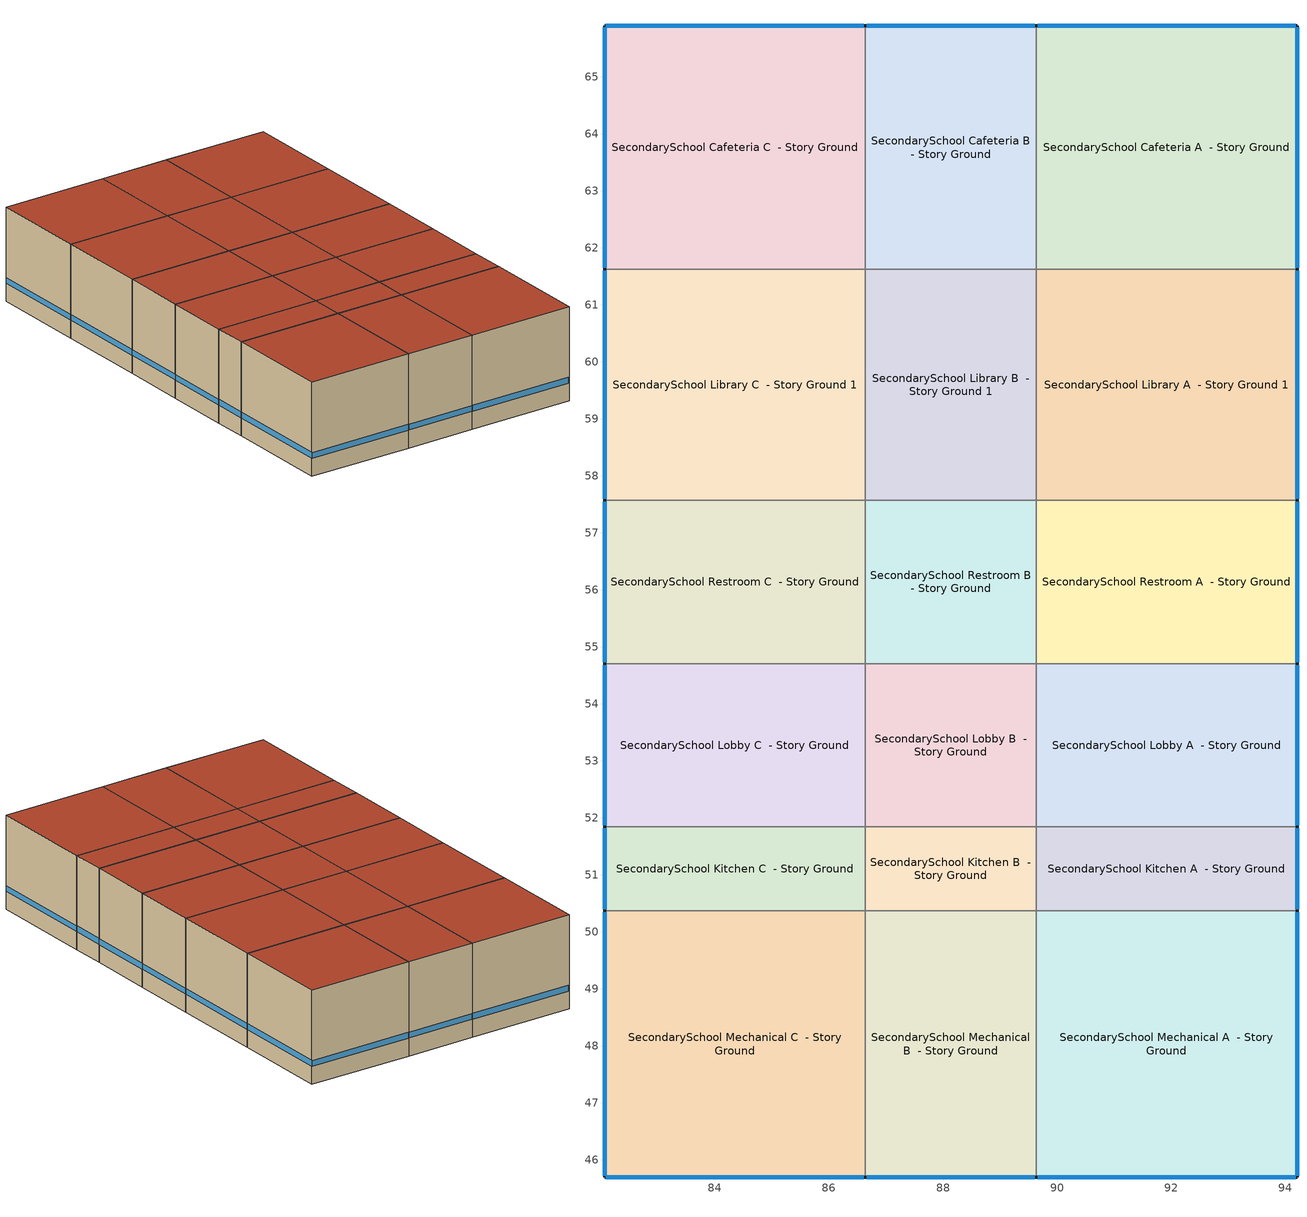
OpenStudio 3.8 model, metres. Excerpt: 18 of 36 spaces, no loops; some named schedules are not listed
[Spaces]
SecondarySchool Mechanical A  - Story Ground
 floor ground (Foundation F 126 Perim 924 Area 2136): 94.21,45.7 89.64,45.7 89.64,50.37 94.21,50.37 z0
 wall outside: 89.64,45.7 94.21,45.7 94.21,50.37 z0:3.96
 wall to SecondarySchool Mechanical B  - Story Ground: 89.64,50.37 89.64,45.7 z0:3.96
 wall to SecondarySchool Kitchen A  - Story Ground: 94.21,50.37 89.64,50.37 z0:3.96
 window (Window U-1.01 SHGC 0.58): 94.21,45.72 94.21,50.34 / 89.66,45.7 94.18,45.7 z0.76:1
 roof outside: 94.21,50.37 89.64,50.37 89.64,45.7 94.21,45.7 z3.96
SecondarySchool Mechanical B  - Story Ground
 floor ground (Foundation F 126 Perim 30 Area 1403): 89.64,45.7 86.63,45.7 86.63,50.37 89.64,50.37 z0
 wall outside: 86.63,45.7 89.64,45.7 z0:3.96
 wall to SecondarySchool Mechanical C  - Story Ground: 86.63,50.37 86.63,45.7 z0:3.96
 wall to SecondarySchool Kitchen B  - Story Ground: 89.64,50.37 86.63,50.37 z0:3.96
 window (Window U-1.01 SHGC 0.58): 86.66,45.7 89.61,45.7 z0.76:1
 roof outside: 89.64,50.37 86.63,50.37 86.63,45.7 89.64,45.7 z3.96
SecondarySchool Mechanical C  - Story Ground
 floor ground (Foundation F 126 Perim 924 Area 2136): 86.63,45.7 82.06,45.7 82.06,50.37 86.63,50.37 z0
 wall outside: 82.06,50.37 82.06,45.7 86.63,45.7 z0:3.96
 wall to SecondarySchool Kitchen C  - Story Ground: 86.63,50.37 82.06,50.37 z0:3.96
 window (Window U-1.01 SHGC 0.58): 82.09,45.7 86.61,45.7 / 82.06,50.34 82.06,45.72 z0.76:1
 roof outside: 86.63,50.37 82.06,50.37 82.06,45.7 86.63,45.7 z3.96
SecondarySchool Kitchen A  - Story Ground
 floor ground (Foundation F 126 Perim 147 Area 673): 94.21,50.37 89.64,50.37 89.64,51.84 94.21,51.84 z0
 wall outside: 94.21,50.37 94.21,51.84 z0:3.96
 wall to SecondarySchool Kitchen B  - Story Ground: 89.64,51.84 89.64,50.37 z0:3.96
 wall to SecondarySchool Lobby A  - Story Ground: 94.21,51.84 89.64,51.84 z0:3.96
 window (Window U-1.01 SHGC 0.58): 94.21,50.39 94.21,51.82 z0.76:1.01
 roof outside: 94.21,51.84 89.64,51.84 89.64,50.37 94.21,50.37 z3.96
SecondarySchool Kitchen B  - Story Ground
 floor ground (Foundation F 126 Perim 0 Area 442): 89.64,50.37 86.63,50.37 86.63,51.84 89.64,51.84 z0
 wall to SecondarySchool Kitchen C  - Story Ground: 86.63,51.84 86.63,50.37 z0:3.96
 wall to SecondarySchool Lobby B  - Story Ground: 89.64,51.84 86.63,51.84 z0:3.96
 roof outside: 89.64,51.84 86.63,51.84 86.63,50.37 89.64,50.37 z3.96
SecondarySchool Kitchen C  - Story Ground
 floor ground (Foundation F 126 Perim 147 Area 673): 86.63,50.37 82.06,50.37 82.06,51.84 86.63,51.84 z0
 wall outside: 82.06,51.84 82.06,50.37 z0:3.96
 wall to SecondarySchool Lobby C  - Story Ground: 86.63,51.84 82.06,51.84 z0:3.96
 window (Window U-1.01 SHGC 0.58): 82.06,51.82 82.06,50.39 z0.76:1.01
 roof outside: 86.63,51.84 82.06,51.84 82.06,50.37 86.63,50.37 z3.96
SecondarySchool Lobby A  - Story Ground
 floor ground (Foundation F 126 Perim 286 Area 131): 94.21,51.84 89.64,51.84 89.64,54.71 94.21,54.71 z0
 wall outside: 94.21,51.84 94.21,54.71 z0:3.96
 wall to SecondarySchool Lobby B  - Story Ground: 89.64,54.71 89.64,51.84 z0:3.96
 wall to SecondarySchool Restroom A  - Story Ground: 94.21,54.71 89.64,54.71 z0:3.96
 window (Window U-1.01 SHGC 0.58): 94.21,51.87 94.21,54.68 z0.76:1
 roof outside: 94.21,54.71 89.64,54.71 89.64,51.84 94.21,51.84 z3.96
SecondarySchool Lobby B  - Story Ground
 floor ground (Foundation F 126 Perim 0 Area 86): 89.64,51.84 86.63,51.84 86.63,54.71 89.64,54.71 z0
 wall to SecondarySchool Lobby C  - Story Ground: 86.63,54.71 86.63,51.84 z0:3.96
 wall to SecondarySchool Restroom B  - Story Ground: 89.64,54.71 86.63,54.71 z0:3.96
 roof outside: 89.64,54.71 86.63,54.71 86.63,51.84 89.64,51.84 z3.96
SecondarySchool Lobby C  - Story Ground
 floor ground (Foundation F 126 Perim 286 Area 131): 86.63,51.84 82.06,51.84 82.06,54.71 86.63,54.71 z0
 wall outside: 82.06,54.71 82.06,51.84 z0:3.96
 wall to SecondarySchool Restroom C  - Story Ground: 86.63,54.71 82.06,54.71 z0:3.96
 window (Window U-1.01 SHGC 0.58): 82.06,54.68 82.06,51.87 z0.76:1
 roof outside: 86.63,54.71 82.06,54.71 82.06,51.84 86.63,51.84 z3.96
SecondarySchool Restroom A  - Story Ground
 floor ground (Foundation F 126 Perim 286 Area 131): 94.21,54.71 89.64,54.71 89.64,57.57 94.21,57.57 z0
 wall outside: 94.21,54.71 94.21,57.57 z0:3.96
 wall to SecondarySchool Restroom B  - Story Ground: 89.64,57.57 89.64,54.71 z0:3.96
 wall to SecondarySchool Library A  - Story Ground 1: 94.21,57.57 89.64,57.57 z0:3.96
 window (Window U-1.01 SHGC 0.58): 94.21,54.73 94.21,57.54 z0.76:1
 roof outside: 94.21,57.57 89.64,57.57 89.64,54.71 94.21,54.71 z3.96
SecondarySchool Restroom B  - Story Ground
 floor ground (Foundation F 126 Perim 0 Area 86): 89.64,54.71 86.63,54.71 86.63,57.57 89.64,57.57 z0
 wall to SecondarySchool Restroom C  - Story Ground: 86.63,57.57 86.63,54.71 z0:3.96
 wall to SecondarySchool Library B  - Story Ground 1: 89.64,57.57 86.63,57.57 z0:3.96
 roof outside: 89.64,57.57 86.63,57.57 86.63,54.71 89.64,54.71 z3.96
SecondarySchool Restroom C  - Story Ground
 floor ground (Foundation F 126 Perim 286 Area 131): 86.63,54.71 82.06,54.71 82.06,57.57 86.63,57.57 z0
 wall outside: 82.06,57.57 82.06,54.71 z0:3.96
 wall to SecondarySchool Library C  - Story Ground 1: 86.63,57.57 82.06,57.57 z0:3.96
 window (Window U-1.01 SHGC 0.58): 82.06,57.54 82.06,54.73 z0.76:1
 roof outside: 86.63,57.57 82.06,57.57 82.06,54.71 86.63,54.71 z3.96
SecondarySchool Library A  - Story Ground 1
 floor ground (Foundation F 126 Perim 405 Area 1853): 94.21,57.57 89.64,57.57 89.64,61.62 94.21,61.62 z0
 wall outside: 94.21,57.57 94.21,61.62 z0:3.96
 wall to SecondarySchool Library B  - Story Ground 1: 89.64,61.62 89.64,57.57 z0:3.96
 wall to SecondarySchool Cafeteria A  - Story Ground: 94.21,61.62 89.64,61.62 z0:3.96
 window (Window U-1.01 SHGC 0.58): 94.21,57.6 94.21,61.6 z0.76:1
 roof outside: 94.21,61.62 89.64,61.62 89.64,57.57 94.21,57.57 z3.96
SecondarySchool Library B  - Story Ground 1
 floor ground (Foundation F 126 Perim 0 Area 1217): 89.64,57.57 86.63,57.57 86.63,61.62 89.64,61.62 z0
 wall to SecondarySchool Library C  - Story Ground 1: 86.63,61.62 86.63,57.57 z0:3.96
 wall to SecondarySchool Cafeteria B  - Story Ground: 89.64,61.62 86.63,61.62 z0:3.96
 roof outside: 89.64,61.62 86.63,61.62 86.63,57.57 89.64,57.57 z3.96
SecondarySchool Library C  - Story Ground 1
 floor ground (Foundation F 126 Perim 405 Area 1853): 86.63,57.57 82.06,57.57 82.06,61.62 86.63,61.62 z0
 wall outside: 82.06,61.62 82.06,57.57 z0:3.96
 wall to SecondarySchool Cafeteria C  - Story Ground: 86.63,61.62 82.06,61.62 z0:3.96
 window (Window U-1.01 SHGC 0.58): 82.06,61.6 82.06,57.6 z0.76:1
 roof outside: 86.63,61.62 82.06,61.62 82.06,57.57 86.63,57.57 z3.96
SecondarySchool Cafeteria A  - Story Ground
 floor ground (Foundation F 126 Perim 884 Area 1952): 94.21,61.62 89.64,61.62 89.64,65.89 94.21,65.89 z0
 wall outside: 94.21,61.62 94.21,65.89 89.64,65.89 z0:3.96
 wall to SecondarySchool Cafeteria B  - Story Ground: 89.64,65.89 89.64,61.62 z0:3.96
 window (Window U-1.01 SHGC 0.58): 94.21,61.65 94.21,65.87 / 94.18,65.89 89.66,65.89 z0.76:1
 roof outside: 94.21,65.89 89.64,65.89 89.64,61.62 94.21,61.62 z3.96
SecondarySchool Cafeteria B  - Story Ground
 floor ground (Foundation F 126 Perim 30 Area 1282): 89.64,61.62 86.63,61.62 86.63,65.89 89.64,65.89 z0
 wall outside: 89.64,65.89 86.63,65.89 z0:3.96
 wall to SecondarySchool Cafeteria C  - Story Ground: 86.63,65.89 86.63,61.62 z0:3.96
 window (Window U-1.01 SHGC 0.58): 89.61,65.89 86.66,65.89 z0.76:1
 roof outside: 89.64,65.89 86.63,65.89 86.63,61.62 89.64,61.62 z3.96
SecondarySchool Cafeteria C  - Story Ground
 floor ground (Foundation F 126 Perim 884 Area 1952): 86.63,61.62 82.06,61.62 82.06,65.89 86.63,65.89 z0
 wall outside: 86.63,65.89 82.06,65.89 82.06,61.62 z0:3.96
 window (Window U-1.01 SHGC 0.58): 86.61,65.89 82.09,65.89 / 82.06,65.87 82.06,61.65 z0.76:1
 roof outside: 86.63,65.89 82.06,65.89 82.06,61.62 86.63,61.62 z3.96
[Site]
Alamosa Muni Awos_CO_USA: Latitude {deg}=37.44; Longitude {deg}=-105.87; Time Zone {hr}=-7; Elevation {m}=2299; Terrain=City
[Site:WaterMainsTemperature]
Calculation Method=Correlation; Annual Average Outdoor Air Temperature {C}=6.87417; Maximum Difference In Monthly Average Outdoor Air Temperatures {deltaC}=26.14
[SizingPeriod:DesignDay] Barometric Pressure {Pa}=76588; Rain Indicator=No; Snow Indicator=No; Day of Month=21; Daylight Saving Time Indicator=No; Humidity Condition Type=Wetbulb; Dry-Bulb Temperature Range Modifier Type=DefaultMultipliers
Name | Maximum Dry-Bulb Temperature {C} | Daily Dry-Bulb Temperature Range {deltaC} | Wind Speed {m/s} | Wind Direction {deg} | Month | Day Type | Wetbulb or DewPoint at Maximum Dry-Bulb {C} | Solar Model Indicator | ASHRAE Clear Sky Optical Depth for Beam Irradiance | ASHRAE Clear Sky Optical Depth for Diffuse Irradiance | Sky Clearness
Alamosa Muni Awos Ann Clg .4% Condns DB=>MWB 1 | 29.7 | 18.9 | 4.9 | 240 | 7 | SummerDesignDay | 13 | ASHRAETau | 0.282 | 2.57
Alamosa Muni Awos Ann Clg .4% Condns WB=>MDB 1 | 24.5 | 18.9 | 4.9 | 240 | 7 | SummerDesignDay | 15.3 | ASHRAETau | 0.282 | 2.57
Alamosa Muni Awos Ann Htg 99.6% Condns DB 1 | -26.3 | 0 | 1.1 | 270 | 1 | WinterDesignDay | -26.3 | ASHRAEClearSky |  |  | 0
Alamosa Muni Awos August .4% Condns DB=>MCWB 1 | 29.9 | 17.9 | 4.9 | 240 | 8 | SummerDesignDay | 13.3 | ASHRAETau | 0.278 | 2.63
[ClimateZones]
Climate Zone Institution Name 1=ASHRAE; Climate Zone Document Name 1=ANSI/ASHRAE Standard 169; Climate Zone Document Year 1=2006; Climate Zone Value 1=ASHRAE 169-2013-7A
[Building]
ComStock DOE Ref 1980-2004|SecondarySchool: North Axis {deg}=90; Default Construction Set=ComStock DOE Ref 1980-2004 - SecSchl - ASHRAE 169-2013-7A; Default Schedule Set=Building Default Schedule Set; Standards Building Type=SecondarySchool
[Site:GroundTemperature:FCfactorMethod]
January Ground Temperature {C}=5.4; February Ground Temperature {C}=-2; March Ground Temperature {C}=-14.6; April Ground Temperature {C}=-16.9; May Ground Temperature {C}=-11.5; June Ground Temperature {C}=-6.2; July Ground Temperature {C}=4; August Ground Temperature {C}=13.4; September Ground Temperature {C}=18; October Ground Temperature {C}=19.7; November Ground Temperature {C}=17.9; December Ground Temperature {C}=12.3
[Construction:FfactorGroundFloor] F-Factor {W/m-K}=1.26344
Name | Area {m2} | PerimeterExposed {m}
Foundation F 126 Perim 884 Area 1952 | 19.5214 | 8.84177
Foundation F 126 Perim 405 Area 1853 | 18.5273 | 4.05234
Foundation F 126 Perim 286 Area 131 | 13.0958 | 2.86436
Foundation F 126 Perim 924 Area 2136 | 21.3572 | 9.24331
Foundation F 126 Perim 0 Area 86 | 8.60051 | 0
Foundation F 126 Perim 147 Area 673 | 6.73151 | 1.47233
Foundation F 126 Perim 30 Area 1282 | 12.8204 | 3.0026
Foundation F 126 Perim 0 Area 442 | 4.42082 | 0
Foundation F 126 Perim 0 Area 1217 | 12.1675 | 0
Foundation F 126 Perim 30 Area 1403 | 14.0261 | 3.0026
[DefaultConstructionSet]
ComStock DOE Ref 1980-2004 - SecSchl - ASHRAE 169-2013-7A: Default Exterior Surface Constructions=Default Surface Constructions 1; Default Interior Surface Constructions=Default Surface Constructions 2; Default Ground Contact Surface Constructions=Default Surface Constructions 3; Default Exterior SubSurface Constructions=Default Sub Surface Constructions 1; Default Interior SubSurface Constructions=Default Sub Surface Constructions 2; Interior Partition Construction=Typical Interior Partition
[DefaultSurfaceConstructions]
Name | Floor Construction | Wall Construction | Roof Ceiling Construction
Default Surface Constructions 1 | Typical Insulated Exterior Mass Floor | Typical Insulated Wood Framed Exterior Wall R-17.24 | Typical IEAD Roof R-25.0
Default Surface Constructions 2 | Typical Interior Floor | Typical Interior Wall | Typical Interior Ceiling
Default Surface Constructions 3 | Typical Insulated Carpeted 6in Slab Floor | Typical Insulated Basement Mass Wall R-12.99
[Construction]
Typical Insulated Exterior Mass Floor: Typical Insulation R-15.06, 4 in. Normalweight Concrete Floor, Typical Carpet Pad
Typical IEAD Roof R-25.0: Roof Membrane, Typical Insulation R-23.88, Metal Roof Surface
Typical Interior Floor: 100mm Normalweight concrete floor, CP02 CARPET PAD
Typical Interior Wall: G01 13mm gypsum board, G01 13mm gypsum board
Typical Interior Ceiling: CP02 CARPET PAD, 100mm Normalweight concrete floor
Typical Insulated Carpeted 6in Slab Floor: 6 in. Normalweight Concrete Floor, Typical Carpet Pad
Typical Insulated Basement Mass Wall R-12.99: Typical Insulation R-11.44, 8 in. Concrete Block Basement Wall
U 0.52 SHGC 0.49 Simple Glazing Window U-0.52 SHGC 0.49: U 0.52 SHGC 0.49 Simple Glazing U-0.52 SHGC 0.49
U 0.52 SHGC 0.49 Simple Glazing Window U-0.52 SHGC 0.49 1: U 0.52 SHGC 0.49 Simple Glazing U-0.52 SHGC 0.49 1
Typical Insulated Metal Door: F08 Metal surface, Typical Insulation R-15.06 1
U 0.88 SHGC 0.16 Sgl Ref-A-L Clr 6mm: REF A CLEAR LO 6MM
Typical Overhead Door: Typical Insulation R-15.06 1
Typical Interior Window: Clear 3mm
Typical Interior Door; Typical Interior Partition: G05 25mm wood
Typical Insulated Wood Framed Exterior Wall R-17.24: 25mm Stucco, 5/8 in. Gypsum Board, Typical Insulation R-15.06 1, 5/8 in. Gypsum Board
InteriorFurnishings 1: Std Wood 6inch 1
Window U-1.01 SHGC 0.58: Simple Glazing Single - No LowE - Tinted/Reflective - Aluminum
[Material:NoMass] Roughness=Smooth; Thermal Absorptance=0.9; Solar Absorptance=0.7
Name | Thermal Resistance {m2-K/W} | Visible Absorptance
Typical Insulation R-15.06; Typical Insulation R-15.06 1 | 2.65266 | 0.7
Typical Carpet Pad; CP02 CARPET PAD | 0.21648 | 0.8
Typical Insulation R-23.88 | 4.206 | 0.7
Typical Insulation R-11.44 | 2.01415 | 0.7
[Material] Thermal Absorptance=0.9
Name | Roughness | Thickness {m} | Conductivity {W/m-K} | Density {kg/m3} | Specific Heat {J/kg-K} | Solar Absorptance | Visible Absorptance
4 in. Normalweight Concrete Floor | MediumRough | 0.1016 | 2.31 | 2322 | 832 | 0.7 | 0.7
25mm Stucco | Smooth | 0.0254 | 0.72 | 1856 | 840 | 0.7 | 0.7
5/8 in. Gypsum Board | MediumSmooth | 0.0159 | 0.16 | 800 | 1090 | 0.7 | 0.7
Roof Membrane | VeryRough | 0.0095 | 0.16 | 1121.29 | 1460 | 0.7 | 0.7
Metal Roof Surface; F08 Metal surface | Smooth | 0.0008 | 45.28 | 7824 | 500 | 0.7 | 0.7
100mm Normalweight concrete floor | MediumRough | 0.1016 | 2.31045 | 2322 | 832.557 | 0.7 | 0.7
G01 13mm gypsum board | Smooth | 0.0127 | 0.160031 | 800.001 | 1090.73 | 0.7 | 0.5
6 in. Normalweight Concrete Floor | MediumRough | 0.1524 | 2.31 | 2322 | 832 | 0.7 | 0.7
8 in. Concrete Block Basement Wall | MediumRough | 0.2032 | 1.326 | 1842 | 912 | 0.7 | 0.7
G05 25mm wood | MediumSmooth | 0.0254 | 0.15 | 608 | 1630 | 0.5 | 0.5
Std Wood 6inch 1 | MediumSmooth | 0.15 | 0.12 | 540 | 1210 | 0.7 | 0.7
[DefaultSubSurfaceConstructions]
Name | Fixed Window Construction | Operable Window Construction | Door Construction | Glass Door Construction | Overhead Door Construction | Tubular Daylight Dome Construction | Tubular Daylight Diffuser Construction
Default Sub Surface Constructions 1 | U 0.52 SHGC 0.49 Simple Glazing Window U-0.52 SHGC 0.49 | U 0.52 SHGC 0.49 Simple Glazing Window U-0.52 SHGC 0.49 1 | Typical Insulated Metal Door | U 0.88 SHGC 0.16 Sgl Ref-A-L Clr 6mm | Typical Overhead Door | Typical Interior Window | Typical Interior Window
Default Sub Surface Constructions 2 | Typical Interior Window | Typical Interior Window | Typical Interior Door
[WindowMaterial:SimpleGlazingSystem]
Name | U-Factor {W/m2-K} | Solar Heat Gain Coefficient | Visible Transmittance
U 0.52 SHGC 0.49 Simple Glazing U-0.52 SHGC 0.49; U 0.52 SHGC 0.49 Simple Glazing U-0.52 SHGC 0.49 1 | 2.9527 | 0.49 | 0.41
Simple Glazing Single - No LowE - Tinted/Reflective - Aluminum | 5.73505 | 0.579 | 0.455
[WindowMaterial:Glazing] Optical Data Type=SpectralAverage; Infrared Transmittance at Normal Incidence=0; Front Side Infrared Hemispherical Emissivity=0.84; Conductivity {W/m-K}=0.9; Dirt Correction Factor for Solar and Visible Transmittance=1; Solar Diffusing=No
Name | Thickness {m} | Solar Transmittance at Normal Incidence | Front Side Solar Reflectance at Normal Incidence | Back Side Solar Reflectance at Normal Incidence | Visible Transmittance at Normal Incidence | Front Side Visible Reflectance at Normal Incidence | Back Side Visible Reflectance at Normal Incidence | Back Side Infrared Hemispherical Emissivity
REF A CLEAR LO 6MM | 0.006 | 0.066 | 0.341 | 0.493 | 0.08 | 0.41 | 0.37 | 0.4
Clear 3mm | 0.003 | 0.837 | 0.075 | 0.075 | 0.898 | 0.081 | 0.081 | 0.84
[SpaceType] Standards Building Type=SecondarySchool
Name | Default Schedule Set | Design Specification Outdoor Air Object | Standards Space Type
SecondarySchool Kitchen - ComStock DOE Ref 1980-2004 | SecondarySchool Kitchen Schedule Set | SecondarySchool Kitchen Ventilation | Kitchen
SecondarySchool Lobby - ComStock DOE Ref 1980-2004 | SecondarySchool Lobby Schedule Set | SecondarySchool Lobby Ventilation | Lobby
SecondarySchool Restroom - ComStock DOE Ref 1980-2004 | SecondarySchool Restroom Schedule Set | SecondarySchool Restroom Ventilation | Restroom
SecondarySchool Cafeteria - ComStock DOE Ref 1980-2004 | SecondarySchool Cafeteria Schedule Set | SecondarySchool Cafeteria Ventilation | Cafeteria
SecondarySchool Mechanical - ComStock DOE Ref 1980-2004 | SecondarySchool Mechanical Schedule Set | SecondarySchool Mechanical Ventilation | Mechanical
SecondarySchool Library - ComStock DOE Ref 1980-2004 | SecondarySchool Library Schedule Set | SecondarySchool Library Ventilation | Library
[BuildingStory]
Story Ground: Nominal Z Coordinate {m}=0; Nominal Floor to Floor Height {m}=3.9624
[Space] Building Story=Story Ground
Name | Space Type | Thermal Zone | Design Specification Outdoor Air Object
SecondarySchool Mechanical A  - Story Ground | SecondarySchool Mechanical - ComStock DOE Ref 1980-2004 | Zone SecondarySchool Mechanical A  - Story Ground | SecondarySchool Mechanical Ventilation to per-area
SecondarySchool Mechanical B  - Story Ground | SecondarySchool Mechanical - ComStock DOE Ref 1980-2004 | Zone SecondarySchool Mechanical B  - Story Ground | SecondarySchool Mechanical Ventilation to per-area
SecondarySchool Mechanical C  - Story Ground | SecondarySchool Mechanical - ComStock DOE Ref 1980-2004 | Zone SecondarySchool Mechanical C  - Story Ground | SecondarySchool Mechanical Ventilation to per-area
SecondarySchool Kitchen A  - Story Ground | SecondarySchool Kitchen - ComStock DOE Ref 1980-2004 | Zone SecondarySchool Kitchen A  - Story Ground | SecondarySchool Kitchen Ventilation to per-area
SecondarySchool Kitchen B  - Story Ground | SecondarySchool Kitchen - ComStock DOE Ref 1980-2004 | Zone SecondarySchool Kitchen B  - Story Ground | SecondarySchool Kitchen Ventilation to per-area
SecondarySchool Kitchen C  - Story Ground | SecondarySchool Kitchen - ComStock DOE Ref 1980-2004 | Zone SecondarySchool Kitchen C  - Story Ground | SecondarySchool Kitchen Ventilation to per-area
SecondarySchool Lobby A  - Story Ground | SecondarySchool Lobby - ComStock DOE Ref 1980-2004 | Zone SecondarySchool Lobby A  - Story Ground | SecondarySchool Lobby Ventilation to per-area
SecondarySchool Lobby B  - Story Ground | SecondarySchool Lobby - ComStock DOE Ref 1980-2004 | Zone SecondarySchool Lobby B  - Story Ground | SecondarySchool Lobby Ventilation to per-area
SecondarySchool Lobby C  - Story Ground | SecondarySchool Lobby - ComStock DOE Ref 1980-2004 | Zone SecondarySchool Lobby C  - Story Ground | SecondarySchool Lobby Ventilation to per-area
SecondarySchool Restroom A  - Story Ground | SecondarySchool Restroom - ComStock DOE Ref 1980-2004 | Zone SecondarySchool Restroom A  - Story Ground | SecondarySchool Restroom Ventilation to per-area
SecondarySchool Restroom B  - Story Ground | SecondarySchool Restroom - ComStock DOE Ref 1980-2004 | Zone SecondarySchool Restroom B  - Story Ground | SecondarySchool Restroom Ventilation to per-area
SecondarySchool Restroom C  - Story Ground | SecondarySchool Restroom - ComStock DOE Ref 1980-2004 | Zone SecondarySchool Restroom C  - Story Ground | SecondarySchool Restroom Ventilation to per-area
SecondarySchool Library A  - Story Ground 1 | SecondarySchool Library - ComStock DOE Ref 1980-2004 | Zone SecondarySchool Library A  - Story Ground 1 | SecondarySchool Library Ventilation to per-area
SecondarySchool Library B  - Story Ground 1 | SecondarySchool Library - ComStock DOE Ref 1980-2004 | Zone SecondarySchool Library B  - Story Ground 1 | SecondarySchool Library Ventilation to per-area
SecondarySchool Library C  - Story Ground 1 | SecondarySchool Library - ComStock DOE Ref 1980-2004 | Zone SecondarySchool Library C  - Story Ground 1 | SecondarySchool Library Ventilation to per-area
SecondarySchool Cafeteria A  - Story Ground | SecondarySchool Cafeteria - ComStock DOE Ref 1980-2004 | Zone SecondarySchool Cafeteria A  - Story Ground | SecondarySchool Cafeteria Ventilation to per-area
SecondarySchool Cafeteria B  - Story Ground | SecondarySchool Cafeteria - ComStock DOE Ref 1980-2004 | Zone SecondarySchool Cafeteria B  - Story Ground | SecondarySchool Cafeteria Ventilation to per-area
SecondarySchool Cafeteria C  - Story Ground | SecondarySchool Cafeteria - ComStock DOE Ref 1980-2004 | Zone SecondarySchool Cafeteria C  - Story Ground | SecondarySchool Cafeteria Ventilation to per-area
[ThermalZone] Multiplier=1; Use Ideal Air Loads=No
Name | Thermostat
Zone SecondarySchool Mechanical A  - Story Ground | SecondarySchool Mechanical - ComStock DOE Ref 1980-2004 Thermostat
Zone SecondarySchool Mechanical B  - Story Ground | SecondarySchool Mechanical - ComStock DOE Ref 1980-2004 Thermostat 1
Zone SecondarySchool Mechanical C  - Story Ground | SecondarySchool Mechanical - ComStock DOE Ref 1980-2004 Thermostat 2
Zone SecondarySchool Kitchen A  - Story Ground | SecondarySchool Kitchen - ComStock DOE Ref 1980-2004 Thermostat
Zone SecondarySchool Kitchen B  - Story Ground | SecondarySchool Kitchen - ComStock DOE Ref 1980-2004 Thermostat 1
Zone SecondarySchool Kitchen C  - Story Ground | SecondarySchool Kitchen - ComStock DOE Ref 1980-2004 Thermostat 2
Zone SecondarySchool Lobby A  - Story Ground | SecondarySchool Lobby - ComStock DOE Ref 1980-2004 Thermostat
Zone SecondarySchool Lobby B  - Story Ground | SecondarySchool Lobby - ComStock DOE Ref 1980-2004 Thermostat 1
Zone SecondarySchool Lobby C  - Story Ground | SecondarySchool Lobby - ComStock DOE Ref 1980-2004 Thermostat 2
Zone SecondarySchool Restroom A  - Story Ground | SecondarySchool Restroom - ComStock DOE Ref 1980-2004 Thermostat
Zone SecondarySchool Restroom B  - Story Ground | SecondarySchool Restroom - ComStock DOE Ref 1980-2004 Thermostat 1
Zone SecondarySchool Restroom C  - Story Ground | SecondarySchool Restroom - ComStock DOE Ref 1980-2004 Thermostat 2
Zone SecondarySchool Library A  - Story Ground 1 | SecondarySchool Library - ComStock DOE Ref 1980-2004 Thermostat 1
Zone SecondarySchool Library B  - Story Ground 1 | SecondarySchool Library - ComStock DOE Ref 1980-2004 Thermostat 3
Zone SecondarySchool Library C  - Story Ground 1 | SecondarySchool Library - ComStock DOE Ref 1980-2004 Thermostat 5
Zone SecondarySchool Cafeteria A  - Story Ground | SecondarySchool Cafeteria - ComStock DOE Ref 1980-2004 Thermostat
Zone SecondarySchool Cafeteria B  - Story Ground | SecondarySchool Cafeteria - ComStock DOE Ref 1980-2004 Thermostat 1
Zone SecondarySchool Cafeteria C  - Story Ground | SecondarySchool Cafeteria - ComStock DOE Ref 1980-2004 Thermostat 2
[People:Definition] Number of People Calculation Method=People/Area; Fraction Radiant=0.3
Name | People per Space Floor Area {person/m2}
SecondarySchool Cafeteria People Definition | 0.71946
SecondarySchool Kitchen People Definition | 0.166625
SecondarySchool Library People Definition | 0.229702
SecondarySchool Mechanical People Definition | 0.0100104
SecondarySchool Restroom People Definition | 0.0999967
[People] Work Efficiency Schedule=Work Efficiency Schedule; Clothing Insulation Schedule=Clothing Schedule; Air Velocity Schedule=Air Velocity Schedule; Multiplier=1
Name | People Definition | Space or SpaceType
SecondarySchool Cafeteria People | SecondarySchool Cafeteria People Definition | SecondarySchool Cafeteria - ComStock DOE Ref 1980-2004
SecondarySchool Kitchen People | SecondarySchool Kitchen People Definition | SecondarySchool Kitchen - ComStock DOE Ref 1980-2004
SecondarySchool Library People | SecondarySchool Library People Definition | SecondarySchool Library - ComStock DOE Ref 1980-2004
SecondarySchool Mechanical People | SecondarySchool Mechanical People Definition | SecondarySchool Mechanical - ComStock DOE Ref 1980-2004
SecondarySchool Restroom People | SecondarySchool Restroom People Definition | SecondarySchool Restroom - ComStock DOE Ref 1980-2004
[Lights:Definition] Design Level Calculation Method=Watts/Area; Fraction Visible=0.2; Return Air Fraction=0
Name | Watts per Space Floor Area {W/m2} | Fraction Radiant
SecondarySchool Library - ComStock DOE Ref 1980-2004 General Lights Definition | 5.64414 | 0.31
SecondarySchool Library - ComStock DOE Ref 1980-2004 Task Lights Definition | 11.0968 | 0.125
SecondarySchool Mechanical - ComStock DOE Ref 1980-2004 General Lights Definition | 3.92888 | 0.31
SecondarySchool Mechanical - ComStock DOE Ref 1980-2004 Task Lights Definition | 3.02684 | 0.125
SecondarySchool Restroom - ComStock DOE Ref 1980-2004 General Lights Definition | 3.33071 | 0.31
SecondarySchool Restroom - ComStock DOE Ref 1980-2004 Wall Wash Lights Definition | 2.07725 | 0.125
SecondarySchool Lobby - ComStock DOE Ref 1980-2004 General Lights Definition | 1.92838 | 0.31
SecondarySchool Lobby - ComStock DOE Ref 1980-2004 Task Lights Definition | 1.01438 | 0.125
SecondarySchool Lobby - ComStock DOE Ref 1980-2004 Wall Wash Lights Definition | 1.81461 | 0.125
SecondarySchool Cafeteria - ComStock DOE Ref 1980-2004 General Lights Definition | 2.70767 | 0.31
SecondarySchool Cafeteria - ComStock DOE Ref 1980-2004 Task Lights Definition | 0.735422 | 0.125
SecondarySchool Cafeteria - ComStock DOE Ref 1980-2004 Wall Wash Lights Definition | 1.90206 | 0.125
SecondarySchool Kitchen - ComStock DOE Ref 1980-2004 General Lights Definition | 7.18292 | 0.31
SecondarySchool Kitchen - ComStock DOE Ref 1980-2004 Task Lights Definition | 8.69031 | 0.125
[ElectricEquipment:Definition]
Name | Design Level Calculation Method | Watts per Space Floor Area {W/m2} | Fraction Latent | Fraction Radiant | Fraction Lost | Design Level {W}
SecondarySchool Cafeteria Elec Equip Definition | Watts/Area | 1.72652 | 0 | 0.5 | 0
misc_electric_kitchen_equipment_definition | Watts/Area | 3.83774 | 0.25 | 0.3 | 0.2
SecondarySchool Library Elec Equip Definition; SecondarySchool Lobby Elec Equip Definition | Watts/Area | 0.687635 | 0 | 0.5 | 0
SecondarySchool Mechanical Elec Equip Definition | Watts/Area | 1.85847 | 0 | 0.5 | 0
SecondarySchool Restroom Elec Equip Definition | Watts/Area | 13.2881 | 0 | 0.5 | 0
electric_fryer_equipment_definition_bldg_quantity=0.4 | EquipmentLevel |  | 0.1 | 0.36 | 0.44 | 5603.6
[ElectricEquipment]
Name | Electric Equipment Definition | Space or SpaceType | Schedule | Multiplier
SecondarySchool Cafeteria Elec Equip | SecondarySchool Cafeteria Elec Equip Definition | SecondarySchool Cafeteria - ComStock DOE Ref 1980-2004 | Education_School BLDG_EQUIP_EndUseData BPR Adjusted
misc_electric_kitchen_equipment | misc_electric_kitchen_equipment_definition | SecondarySchool Kitchen - ComStock DOE Ref 1980-2004 | Education_School BLDG_EQUIP_EndUseData BPR Adjusted
SecondarySchool Library Elec Equip | SecondarySchool Library Elec Equip Definition | SecondarySchool Library - ComStock DOE Ref 1980-2004 | Education_School BLDG_EQUIP_EndUseData BPR Adjusted
SecondarySchool Lobby Elec Equip | SecondarySchool Lobby Elec Equip Definition | SecondarySchool Lobby - ComStock DOE Ref 1980-2004 | Education_School BLDG_EQUIP_EndUseData BPR Adjusted
SecondarySchool Mechanical Elec Equip | SecondarySchool Mechanical Elec Equip Definition | SecondarySchool Mechanical - ComStock DOE Ref 1980-2004 | Education_School BLDG_EQUIP_EndUseData BPR Adjusted
SecondarySchool Restroom Elec Equip | SecondarySchool Restroom Elec Equip Definition | SecondarySchool Restroom - ComStock DOE Ref 1980-2004 | Education_School BLDG_EQUIP_EndUseData BPR Adjusted
electric_fryer_equipment_bldg_quantity=0.4 | electric_fryer_equipment_definition_bldg_quantity=0.4 | SecondarySchool Kitchen - ComStock DOE Ref 1980-2004 | SecondarySchool Kitchen Gas | 0.333333
[DesignSpecification:OutdoorAir] Outdoor Air Method=Sum
Name | Outdoor Air Flow per Person {m3/s-person} | Outdoor Air Flow per Floor Area {m3/s-m2} | Outdoor Air Flow Rate {m3/s} | Outdoor Air Flow Air Changes per Hour {1/hr}
SecondarySchool Cafeteria Ventilation | 0.00943895
SecondarySchool Kitchen Ventilation |  | 0.0023876
SecondarySchool Library Ventilation | 0.00799951
SecondarySchool Lobby Ventilation |  | 0.000508
SecondarySchool Mechanical Ventilation |  | 0.000254
SecondarySchool Restroom Ventilation |  | 0.0048768
SecondarySchool Cafeteria Ventilation to per-area | 0 | 0.00679094 | 0 | 0
SecondarySchool Kitchen Ventilation to per-area | 0 | 0.0023876 | 0 | 0
SecondarySchool Library Ventilation to per-area | 0 | 0.0018375 | 0 | 0
SecondarySchool Lobby Ventilation to per-area | 0 | 0.000508 | 0 | 0
SecondarySchool Mechanical Ventilation to per-area | 0 | 0.000254 | 0 | 0
SecondarySchool Restroom Ventilation to per-area | 0 | 0.0048768 | 0 | 0
[DefaultScheduleSet]
Name | Number of People Schedule | People Activity Level Schedule | Lighting Schedule | Electric Equipment Schedule | Infiltration Schedule | Gas Equipment Schedule | Hours of Operation Schedule
SecondarySchool Cafeteria Schedule Set; SecondarySchool Library Schedule Set; SecondarySchool Lobby Schedule Set; SecondarySchool Mechanical Schedule Set; SecondarySchool Restroom Schedule Set | SecondarySchool Bldg Occ | SecondarySchool Activity | Education_School BLDG_LIGHT_EndUseData | Education_School BLDG_EQUIP_EndUseData | SecondarySchool Infil
SecondarySchool Kitchen Schedule Set | SecondarySchool Bldg Occ | SecondarySchool Activity | Education_School BLDG_LIGHT_EndUseData | Education_School BLDG_EQUIP_EndUseData | SecondarySchool Infil | SecondarySchool Kitchen Gas
Building Default Schedule Set |  |  |  |  |  |  | Building Hours of Operation NonResidential
[Exterior:Lights:Definition]
Name | Design Level {W}
Parking Areas and Drives Def (W/ft^2) | 0.0497494
Building Facades Def (W/ft^2) | 0.25
Main Entries Def (W/ft) | 30
Other Doors Def (W/ft) | 25
[Exterior:Lights] Schedule=Always On Discrete; Control Option=AstronomicalClock
Name | Exterior Lights Definition | Multiplier
Parking Areas and Drives | Parking Areas and Drives Def (W/ft^2) | 6894.73
Building Facades | Building Facades Def (W/ft^2) | 18401.2
Main Entries | Main Entries Def (W/ft) | 28
Other Doors | Other Doors Def (W/ft) | 17.15
[ThermostatSetpoint:DualSetpoint] Heating Setpoint Temperature Schedule=SecondarySchool HtgSetp; Cooling Setpoint Temperature Schedule=SecondarySchool ClgSetp
SecondarySchool Cafeteria - ComStock DOE Ref 1980-2004 Thermostat; SecondarySchool Cafeteria - ComStock DOE Ref 1980-2004 Thermostat 1; SecondarySchool Cafeteria - ComStock DOE Ref 1980-2004 Thermostat 2; SecondarySchool Kitchen - ComStock DOE Ref 1980-2004 Thermostat; SecondarySchool Kitchen - ComStock DOE Ref 1980-2004 Thermostat 1; SecondarySchool Kitchen - ComStock DOE Ref 1980-2004 Thermostat 2; SecondarySchool Library - ComStock DOE Ref 1980-2004 Thermostat 1; SecondarySchool Library - ComStock DOE Ref 1980-2004 Thermostat 3; SecondarySchool Library - ComStock DOE Ref 1980-2004 Thermostat 5; SecondarySchool Lobby - ComStock DOE Ref 1980-2004 Thermostat; SecondarySchool Lobby - ComStock DOE Ref 1980-2004 Thermostat 1; SecondarySchool Lobby - ComStock DOE Ref 1980-2004 Thermostat 2; SecondarySchool Mechanical - ComStock DOE Ref 1980-2004 Thermostat; SecondarySchool Mechanical - ComStock DOE Ref 1980-2004 Thermostat 1; SecondarySchool Mechanical - ComStock DOE Ref 1980-2004 Thermostat 2; SecondarySchool Restroom - ComStock DOE Ref 1980-2004 Thermostat; SecondarySchool Restroom - ComStock DOE Ref 1980-2004 Thermostat 1; SecondarySchool Restroom - ComStock DOE Ref 1980-2004 Thermostat 2
[InternalMass:Definition]
Internal Mass Definition 2: Construction=InteriorFurnishings 1; Design Level Calculation Method=SurfaceArea/Area; Surface Area per Space Floor Area=2
[InternalMass] Internal Mass Definition=Internal Mass Definition 2; Multiplier=1
Name | Space or SpaceType
SecondarySchool Cafeteria C  - Story Ground Mass | SecondarySchool Cafeteria C  - Story Ground
SecondarySchool Cafeteria A  - Story Ground Mass | SecondarySchool Cafeteria A  - Story Ground
SecondarySchool Library C  - Story Ground 1 Mass | SecondarySchool Library C  - Story Ground 1
SecondarySchool Restroom A  - Story Ground Mass | SecondarySchool Restroom A  - Story Ground
SecondarySchool Mechanical C  - Story Ground Mass | SecondarySchool Mechanical C  - Story Ground
SecondarySchool Mechanical A  - Story Ground Mass | SecondarySchool Mechanical A  - Story Ground
SecondarySchool Restroom B  - Story Ground Mass | SecondarySchool Restroom B  - Story Ground
SecondarySchool Lobby A  - Story Ground Mass | SecondarySchool Lobby A  - Story Ground
SecondarySchool Kitchen A  - Story Ground Mass | SecondarySchool Kitchen A  - Story Ground
SecondarySchool Cafeteria B  - Story Ground Mass | SecondarySchool Cafeteria B  - Story Ground
SecondarySchool Kitchen B  - Story Ground Mass | SecondarySchool Kitchen B  - Story Ground
SecondarySchool Library B  - Story Ground 1 Mass | SecondarySchool Library B  - Story Ground 1
SecondarySchool Mechanical B  - Story Ground Mass | SecondarySchool Mechanical B  - Story Ground
SecondarySchool Lobby C  - Story Ground Mass | SecondarySchool Lobby C  - Story Ground
SecondarySchool Kitchen C  - Story Ground Mass | SecondarySchool Kitchen C  - Story Ground
SecondarySchool Lobby B  - Story Ground Mass | SecondarySchool Lobby B  - Story Ground
SecondarySchool Library A  - Story Ground 1 Mass | SecondarySchool Library A  - Story Ground 1
SecondarySchool Restroom C  - Story Ground Mass | SecondarySchool Restroom C  - Story Ground
[Lights] Schedule=Education_School BLDG_LIGHT_EndUseData BPR Adjusted; Fraction Replaceable=1
Name | Lights Definition | Space or SpaceType
SecondarySchool Library - ComStock DOE Ref 1980-2004 General Lighting | SecondarySchool Library - ComStock DOE Ref 1980-2004 General Lights Definition | SecondarySchool Library - ComStock DOE Ref 1980-2004
SecondarySchool Library - ComStock DOE Ref 1980-2004 Task Lighting | SecondarySchool Library - ComStock DOE Ref 1980-2004 Task Lights Definition | SecondarySchool Library - ComStock DOE Ref 1980-2004
SecondarySchool Mechanical - ComStock DOE Ref 1980-2004 General Lighting | SecondarySchool Mechanical - ComStock DOE Ref 1980-2004 General Lights Definition | SecondarySchool Mechanical - ComStock DOE Ref 1980-2004
SecondarySchool Mechanical - ComStock DOE Ref 1980-2004 Task Lighting | SecondarySchool Mechanical - ComStock DOE Ref 1980-2004 Task Lights Definition | SecondarySchool Mechanical - ComStock DOE Ref 1980-2004
SecondarySchool Restroom - ComStock DOE Ref 1980-2004 General Lighting | SecondarySchool Restroom - ComStock DOE Ref 1980-2004 General Lights Definition | SecondarySchool Restroom - ComStock DOE Ref 1980-2004
SecondarySchool Restroom - ComStock DOE Ref 1980-2004 Wall Wash Lighting | SecondarySchool Restroom - ComStock DOE Ref 1980-2004 Wall Wash Lights Definition | SecondarySchool Restroom - ComStock DOE Ref 1980-2004
SecondarySchool Lobby - ComStock DOE Ref 1980-2004 General Lighting | SecondarySchool Lobby - ComStock DOE Ref 1980-2004 General Lights Definition | SecondarySchool Lobby - ComStock DOE Ref 1980-2004
SecondarySchool Lobby - ComStock DOE Ref 1980-2004 Task Lighting | SecondarySchool Lobby - ComStock DOE Ref 1980-2004 Task Lights Definition | SecondarySchool Lobby - ComStock DOE Ref 1980-2004
SecondarySchool Lobby - ComStock DOE Ref 1980-2004 Wall Wash Lighting | SecondarySchool Lobby - ComStock DOE Ref 1980-2004 Wall Wash Lights Definition | SecondarySchool Lobby - ComStock DOE Ref 1980-2004
SecondarySchool Cafeteria - ComStock DOE Ref 1980-2004 General Lighting | SecondarySchool Cafeteria - ComStock DOE Ref 1980-2004 General Lights Definition | SecondarySchool Cafeteria - ComStock DOE Ref 1980-2004
SecondarySchool Cafeteria - ComStock DOE Ref 1980-2004 Task Lighting | SecondarySchool Cafeteria - ComStock DOE Ref 1980-2004 Task Lights Definition | SecondarySchool Cafeteria - ComStock DOE Ref 1980-2004
SecondarySchool Cafeteria - ComStock DOE Ref 1980-2004 Wall Wash Lighting | SecondarySchool Cafeteria - ComStock DOE Ref 1980-2004 Wall Wash Lights Definition | SecondarySchool Cafeteria - ComStock DOE Ref 1980-2004
SecondarySchool Kitchen - ComStock DOE Ref 1980-2004 General Lighting | SecondarySchool Kitchen - ComStock DOE Ref 1980-2004 General Lights Definition | SecondarySchool Kitchen - ComStock DOE Ref 1980-2004
SecondarySchool Kitchen - ComStock DOE Ref 1980-2004 Task Lighting | SecondarySchool Kitchen - ComStock DOE Ref 1980-2004 Task Lights Definition | SecondarySchool Kitchen - ComStock DOE Ref 1980-2004
[SpaceInfiltration:DesignFlowRate] Design Flow Rate Calculation Method=Flow/ExteriorArea; Flow per Exterior Surface Area {m3/s-m2}=0.00165313; Velocity Term Coefficient=0
Name | Space or SpaceType | Schedule | Constant Term Coefficient | Temperature Term Coefficient | Velocity Squared Term Coefficient
SecondarySchool Cafeteria C  - Story Ground HVAC On Infiltration | SecondarySchool Cafeteria C  - Story Ground | Infiltration HVAC On Schedule | 0.1016 | 0.0084 | 0.073
SecondarySchool Cafeteria C  - Story Ground HVAC Off Infiltration | SecondarySchool Cafeteria C  - Story Ground | Infiltration HVAC Off Schedule | 0 | 0.0144 | 0.0909
SecondarySchool Cafeteria A  - Story Ground HVAC On Infiltration | SecondarySchool Cafeteria A  - Story Ground | Infiltration HVAC On Schedule | 0.1016 | 0.0084 | 0.073
SecondarySchool Cafeteria A  - Story Ground HVAC Off Infiltration | SecondarySchool Cafeteria A  - Story Ground | Infiltration HVAC Off Schedule | 0 | 0.0144 | 0.0909
SecondarySchool Library C  - Story Ground 1 HVAC On Infiltration | SecondarySchool Library C  - Story Ground 1 | Infiltration HVAC On Schedule | 0.1016 | 0.0084 | 0.073
SecondarySchool Library C  - Story Ground 1 HVAC Off Infiltration | SecondarySchool Library C  - Story Ground 1 | Infiltration HVAC Off Schedule | 0 | 0.0144 | 0.0909
SecondarySchool Restroom A  - Story Ground HVAC On Infiltration | SecondarySchool Restroom A  - Story Ground | Infiltration HVAC On Schedule | 0.1016 | 0.0084 | 0.073
SecondarySchool Restroom A  - Story Ground HVAC Off Infiltration | SecondarySchool Restroom A  - Story Ground | Infiltration HVAC Off Schedule | 0 | 0.0144 | 0.0909
SecondarySchool Mechanical C  - Story Ground HVAC On Infiltration | SecondarySchool Mechanical C  - Story Ground | Infiltration HVAC On Schedule | 0.1016 | 0.0084 | 0.073
SecondarySchool Mechanical C  - Story Ground HVAC Off Infiltration | SecondarySchool Mechanical C  - Story Ground | Infiltration HVAC Off Schedule | 0 | 0.0144 | 0.0909
SecondarySchool Mechanical A  - Story Ground HVAC On Infiltration | SecondarySchool Mechanical A  - Story Ground | Infiltration HVAC On Schedule | 0.1016 | 0.0084 | 0.073
SecondarySchool Mechanical A  - Story Ground HVAC Off Infiltration | SecondarySchool Mechanical A  - Story Ground | Infiltration HVAC Off Schedule | 0 | 0.0144 | 0.0909
SecondarySchool Restroom B  - Story Ground HVAC On Infiltration | SecondarySchool Restroom B  - Story Ground | Infiltration HVAC On Schedule | 0.1016 | 0.0084 | 0.073
SecondarySchool Restroom B  - Story Ground HVAC Off Infiltration | SecondarySchool Restroom B  - Story Ground | Infiltration HVAC Off Schedule | 0 | 0.0144 | 0.0909
SecondarySchool Lobby A  - Story Ground HVAC On Infiltration | SecondarySchool Lobby A  - Story Ground | Infiltration HVAC On Schedule | 0.1016 | 0.0084 | 0.073
SecondarySchool Lobby A  - Story Ground HVAC Off Infiltration | SecondarySchool Lobby A  - Story Ground | Infiltration HVAC Off Schedule | 0 | 0.0144 | 0.0909
SecondarySchool Kitchen A  - Story Ground HVAC On Infiltration | SecondarySchool Kitchen A  - Story Ground | Infiltration HVAC On Schedule | 0.1016 | 0.0084 | 0.073
SecondarySchool Kitchen A  - Story Ground HVAC Off Infiltration | SecondarySchool Kitchen A  - Story Ground | Infiltration HVAC Off Schedule | 0 | 0.0144 | 0.0909
SecondarySchool Cafeteria B  - Story Ground HVAC On Infiltration | SecondarySchool Cafeteria B  - Story Ground | Infiltration HVAC On Schedule | 0.1016 | 0.0084 | 0.073
SecondarySchool Cafeteria B  - Story Ground HVAC Off Infiltration | SecondarySchool Cafeteria B  - Story Ground | Infiltration HVAC Off Schedule | 0 | 0.0144 | 0.0909
SecondarySchool Kitchen B  - Story Ground HVAC On Infiltration | SecondarySchool Kitchen B  - Story Ground | Infiltration HVAC On Schedule | 0.1016 | 0.0084 | 0.073
SecondarySchool Kitchen B  - Story Ground HVAC Off Infiltration | SecondarySchool Kitchen B  - Story Ground | Infiltration HVAC Off Schedule | 0 | 0.0144 | 0.0909
SecondarySchool Library B  - Story Ground 1 HVAC On Infiltration | SecondarySchool Library B  - Story Ground 1 | Infiltration HVAC On Schedule | 0.1016 | 0.0084 | 0.073
SecondarySchool Library B  - Story Ground 1 HVAC Off Infiltration | SecondarySchool Library B  - Story Ground 1 | Infiltration HVAC Off Schedule | 0 | 0.0144 | 0.0909
SecondarySchool Mechanical B  - Story Ground HVAC On Infiltration | SecondarySchool Mechanical B  - Story Ground | Infiltration HVAC On Schedule | 0.1016 | 0.0084 | 0.073
SecondarySchool Mechanical B  - Story Ground HVAC Off Infiltration | SecondarySchool Mechanical B  - Story Ground | Infiltration HVAC Off Schedule | 0 | 0.0144 | 0.0909
SecondarySchool Lobby C  - Story Ground HVAC On Infiltration | SecondarySchool Lobby C  - Story Ground | Infiltration HVAC On Schedule | 0.1016 | 0.0084 | 0.073
SecondarySchool Lobby C  - Story Ground HVAC Off Infiltration | SecondarySchool Lobby C  - Story Ground | Infiltration HVAC Off Schedule | 0 | 0.0144 | 0.0909
SecondarySchool Kitchen C  - Story Ground HVAC On Infiltration | SecondarySchool Kitchen C  - Story Ground | Infiltration HVAC On Schedule | 0.1016 | 0.0084 | 0.073
SecondarySchool Kitchen C  - Story Ground HVAC Off Infiltration | SecondarySchool Kitchen C  - Story Ground | Infiltration HVAC Off Schedule | 0 | 0.0144 | 0.0909
SecondarySchool Lobby B  - Story Ground HVAC On Infiltration | SecondarySchool Lobby B  - Story Ground | Infiltration HVAC On Schedule | 0.1016 | 0.0084 | 0.073
SecondarySchool Lobby B  - Story Ground HVAC Off Infiltration | SecondarySchool Lobby B  - Story Ground | Infiltration HVAC Off Schedule | 0 | 0.0144 | 0.0909
SecondarySchool Library A  - Story Ground 1 HVAC On Infiltration | SecondarySchool Library A  - Story Ground 1 | Infiltration HVAC On Schedule | 0.1016 | 0.0084 | 0.073
SecondarySchool Library A  - Story Ground 1 HVAC Off Infiltration | SecondarySchool Library A  - Story Ground 1 | Infiltration HVAC Off Schedule | 0 | 0.0144 | 0.0909
SecondarySchool Restroom C  - Story Ground HVAC On Infiltration | SecondarySchool Restroom C  - Story Ground | Infiltration HVAC On Schedule | 0.1016 | 0.0084 | 0.073
SecondarySchool Restroom C  - Story Ground HVAC Off Infiltration | SecondarySchool Restroom C  - Story Ground | Infiltration HVAC Off Schedule | 0 | 0.0144 | 0.0909
[GasEquipment:Definition] Design Level Calculation Method=EquipmentLevel; Fraction Latent=0.1
Name | Design Level {W} | Fraction Radiant | Fraction Lost
gas_broiler_equipment_definition_bldg_quantity=0.2 | 5627.2 | 0.12 | 0.68
gas_griddle_equipment_definition_bldg_quantity=0.4 | 10550.8 | 0.18 | 0.62
gas_oven_equipment_definition_bldg_quantity=0.8 | 10316.8 | 0.08 | 0.72
gas_range_equipment_definition_bldg_quantity=0.6 | 25498.2 | 0.11 | 0.69
gas_steamer_equipment_definition_bldg_quantity=0.4 | 23446.8 | 0.1 | 0.7
[GasEquipment] Space or SpaceType=SecondarySchool Kitchen - ComStock DOE Ref 1980-2004; Schedule=SecondarySchool Kitchen Gas; Multiplier=0.333333
Name | Gas Equipment Definition
gas_broiler_equipment_bldg_quantity=0.2 | gas_broiler_equipment_definition_bldg_quantity=0.2
gas_griddle_equipment_bldg_quantity=0.4 | gas_griddle_equipment_definition_bldg_quantity=0.4
gas_oven_equipment_bldg_quantity=0.8 | gas_oven_equipment_definition_bldg_quantity=0.8
gas_range_equipment_bldg_quantity=0.6 | gas_range_equipment_definition_bldg_quantity=0.6
gas_steamer_equipment_bldg_quantity=0.4 | gas_steamer_equipment_definition_bldg_quantity=0.4
[Schedule:Ruleset]
SecondarySchool Kitchen Gas: Default Day Schedule=SecondarySchool Kitchen Gas Default; Summer Design Day Schedule=SecondarySchool Kitchen Gas Summer Design Day; Winter Design Day Schedule=SecondarySchool Kitchen Gas Winter Design Day
[Schedule:Day]
SecondarySchool Bldg Occ Default: Average, 6, 0, 0, 6, 15, 0.04375, 6, 30, 0.0875, 6, 45, 0.13125, 7, 0, 0.175, 7, 15, 0.21875, 7, 30, 0.2625, 7, 45, 0.30625, 8, 0, 0.35, 8, 15, 0.39375, 8, 30, 0.4375, 8, 45, 0.48125, 9, 0, 0.525, 9, 15, 0.56875, 9, 30, 0.6125, 9, 45, 0.65625, 10, 0, 0.7, 11, 45, 0.7, 12, 0, 0.621429, 12, 15, 0.542857, 12, 30, 0.464286, 12, 45, 0.385714, 13, 0, 0.307143, 13, 15, 0.228571, 13, 30, 0.15, 15, 0, 0.15, 15, 15, 0.1375, 15, 30, 0.125, 15, 45, 0.1125, 16, 0, 0.1, 16, 15, 0.0875, 16, 30, 0.075, 16, 45, 0.0625, 17, 0, 0.05, 17, 15, 0.0375, 17, 30, 0.025, 17, 45, 0.0125, 18, 0, 0, 24, 0, 0
SecondarySchool Bldg Occ Summer Design Day: 8, 0, 0, 21, 0, 0.15, 24, 0, 0
SecondarySchool Bldg Occ Winter Design Day: 24, 0, 0
SecondarySchool ClgSetp Default: Average, 6, 0, 27.7778, 21, 0, 22.7778, 24, 0, 27.7778
Schedule Day 2; Schedule Day 3: 24, 0, 22.7778
[Schedule:Rule] Apply Monday=Yes; Apply Tuesday=Yes; Apply Wednesday=Yes; Apply Thursday=Yes; Apply Friday=Yes
Name | Schedule Ruleset | Rule Order | Day Schedule | Date Specification Type | Start Month | Start Day | End Month | End Day | Apply Sunday | Apply Saturday | Specific Month 1 | Specific Day 1 | Specific Month 2 | Specific Day 2 | Specific Month 3 | Specific Day 3 | Specific Month 4 | Specific Day 4 | Specific Month 5 | Specific Day 5 | Specific Month 6 | Specific Day 6 | Specific Month 7 | Specific Day 7 | Specific Month 8 | Specific Day 8 | Specific Month 9 | Specific Day 9 | Specific Month 10 | Specific Day 10 | Specific Month 11 | Specific Day 11 | Specific Month 12 | Specific Day 12 | Specific Month 13 | Specific Day 13 | Specific Month 14 | Specific Day 14 | Specific Month 15 | Specific Day 15 | Specific Month 16 | Specific Day 16 | Specific Month 17 | Specific Day 17 | Specific Month 18 | Specific Day 18 | Specific Month 19 | Specific Day 19 | Specific Month 20 | Specific Day 20 | Specific Month 21 | Specific Day 21 | Specific Month 22 | Specific Day 22 | Specific Month 23 | Specific Day 23 | Specific Month 24 | Specific Day 24 | Specific Month 25 | Specific Day 25 | Specific Month 26 | Specific Day 26 | Specific Month 27 | Specific Day 27 | Specific Month 28 | Specific Day 28 | Specific Month 29 | Specific Day 29 | Specific Month 30 | Specific Day 30 | Specific Month 31 | Specific Day 31 | Specific Month 32 | Specific Day 32 | Specific Month 33 | Specific Day 33 | Specific Month 34 | Specific Day 34 | Specific Month 35 | Specific Day 35 | Specific Month 36 | Specific Day 36 | Specific Month 37 | Specific Day 37 | Specific Month 38 | Specific Day 38 | Specific Month 39 | Specific Day 39 | Specific Month 40 | Specific Day 40 | Specific Month 41 | Specific Day 41 | Specific Month 42 | Specific Day 42 | Specific Month 43 | Specific Day 43 | Specific Month 44 | Specific Day 44 | Specific Month 45 | Specific Day 45 | Specific Month 46 | Specific Day 46 | Specific Month 47 | Specific Day 47 | Specific Month 48 | Specific Day 48 | Specific Month 49 | Specific Day 49 | Specific Month 50 | Specific Day 50 | Specific Month 51 | Specific Day 51
Schedule Rule 22 | SecondarySchool Bldg Occ | 4 | SecondarySchool Bldg Occ Wkdy Day | DateRange | 9 | 1 | 12 | 31
Schedule Rule 51 | SecondarySchool ClgSetp | 1 | SecondarySchool ClgSetp Wknd|Wkdy Day | DateRange | 7 | 1 | 9 | 1 | Yes | Yes
Schedule Rule 52 | SecondarySchool ClgSetp | 0 | SecondarySchool ClgSetp Wknd|Wkdy Day 1 | DateRange | 9 | 1 | 12 | 31 | Yes | Yes
autogen Schedule Rule 52 2 | SecondarySchool ClgSetp | 2 | autogen Schedule Rule 52 2_day_sch | SpecificDates |  |  |  |  | Yes | Yes | 9 | 1 | 9 | 2 | 9 | 8 | 9 | 9 | 9 | 15 | 9 | 16 | 9 | 22 | 9 | 23 | 9 | 29 | 9 | 30 | 10 | 6 | 10 | 7 | 10 | 13 | 10 | 14 | 10 | 20 | 10 | 21 | 10 | 27 | 10 | 28 | 11 | 3 | 11 | 4 | 11 | 10 | 11 | 11 | 11 | 17 | 11 | 18 | 11 | 24 | 11 | 25 | 12 | 1 | 12 | 2 | 12 | 8 | 12 | 9 | 12 | 15 | 12 | 16 | 12 | 22 | 12 | 23 | 12 | 29 | 12 | 30
autogen Schedule Rule 51 3 | SecondarySchool ClgSetp | 3 | autogen Schedule Rule 51 3_day_sch | SpecificDates |  |  |  |  | Yes | Yes | 7 | 1 | 7 | 7 | 7 | 8 | 7 | 14 | 7 | 15 | 7 | 21 | 7 | 22 | 7 | 28 | 7 | 29 | 8 | 4 | 8 | 5 | 8 | 11 | 8 | 12 | 8 | 18 | 8 | 19 | 8 | 25 | 8 | 26
autogen SecondarySchool ClgSetp 4 | SecondarySchool ClgSetp | 4 | autogen SecondarySchool ClgSetp 4_day_sch | SpecificDates |  |  |  |  | Yes | Yes | 1 | 6 | 1 | 7 | 1 | 13 | 1 | 14 | 1 | 20 | 1 | 21 | 1 | 27 | 1 | 28 | 2 | 3 | 2 | 4 | 2 | 10 | 2 | 11 | 2 | 17 | 2 | 18 | 2 | 24 | 2 | 25 | 3 | 3 | 3 | 4 | 3 | 10 | 3 | 11 | 3 | 17 | 3 | 18 | 3 | 24 | 3 | 25 | 3 | 31 | 4 | 1 | 4 | 7 | 4 | 8 | 4 | 14 | 4 | 15 | 4 | 21 | 4 | 22 | 4 | 28 | 4 | 29 | 5 | 5 | 5 | 6 | 5 | 12 | 5 | 13 | 5 | 19 | 5 | 20 | 5 | 26 | 5 | 27 | 6 | 2 | 6 | 3 | 6 | 9 | 6 | 10 | 6 | 16 | 6 | 17 | 6 | 23 | 6 | 24 | 6 | 30
autogen Schedule Rule 50 2 | SecondarySchool HtgSetp | 2 | autogen Schedule Rule 50 2_day_sch | SpecificDates |  |  |  |  | Yes | Yes | 9 | 1 | 9 | 2 | 9 | 8 | 9 | 9 | 9 | 15 | 9 | 16 | 9 | 22 | 9 | 23 | 9 | 29 | 9 | 30 | 10 | 6 | 10 | 7 | 10 | 13 | 10 | 14 | 10 | 20 | 10 | 21 | 10 | 27 | 10 | 28 | 11 | 3 | 11 | 4 | 11 | 10 | 11 | 11 | 11 | 17 | 11 | 18 | 11 | 24 | 11 | 25 | 12 | 1 | 12 | 2 | 12 | 8 | 12 | 9 | 12 | 15 | 12 | 16 | 12 | 22 | 12 | 23 | 12 | 29 | 12 | 30
autogen Schedule Rule 49 3 | SecondarySchool HtgSetp | 3 | autogen Schedule Rule 49 3_day_sch | SpecificDates |  |  |  |  | Yes | Yes | 7 | 1 | 7 | 7 | 7 | 8 | 7 | 14 | 7 | 15 | 7 | 21 | 7 | 22 | 7 | 28 | 7 | 29 | 8 | 4 | 8 | 5 | 8 | 11 | 8 | 12 | 8 | 18 | 8 | 19 | 8 | 25 | 8 | 26
autogen SecondarySchool HtgSetp 4 | SecondarySchool HtgSetp | 4 | autogen SecondarySchool HtgSetp 4_day_sch | SpecificDates |  |  |  |  | Yes | Yes | 1 | 6 | 1 | 7 | 1 | 13 | 1 | 14 | 1 | 20 | 1 | 21 | 1 | 27 | 1 | 28 | 2 | 3 | 2 | 4 | 2 | 10 | 2 | 11 | 2 | 17 | 2 | 18 | 2 | 24 | 2 | 25 | 3 | 3 | 3 | 4 | 3 | 10 | 3 | 11 | 3 | 17 | 3 | 18 | 3 | 24 | 3 | 25 | 3 | 31 | 4 | 1 | 4 | 7 | 4 | 8 | 4 | 14 | 4 | 15 | 4 | 21 | 4 | 22 | 4 | 28 | 4 | 29 | 5 | 5 | 5 | 6 | 5 | 12 | 5 | 13 | 5 | 19 | 5 | 20 | 5 | 26 | 5 | 27 | 6 | 2 | 6 | 3 | 6 | 9 | 6 | 10 | 6 | 16 | 6 | 17 | 6 | 23 | 6 | 24 | 6 | 30
